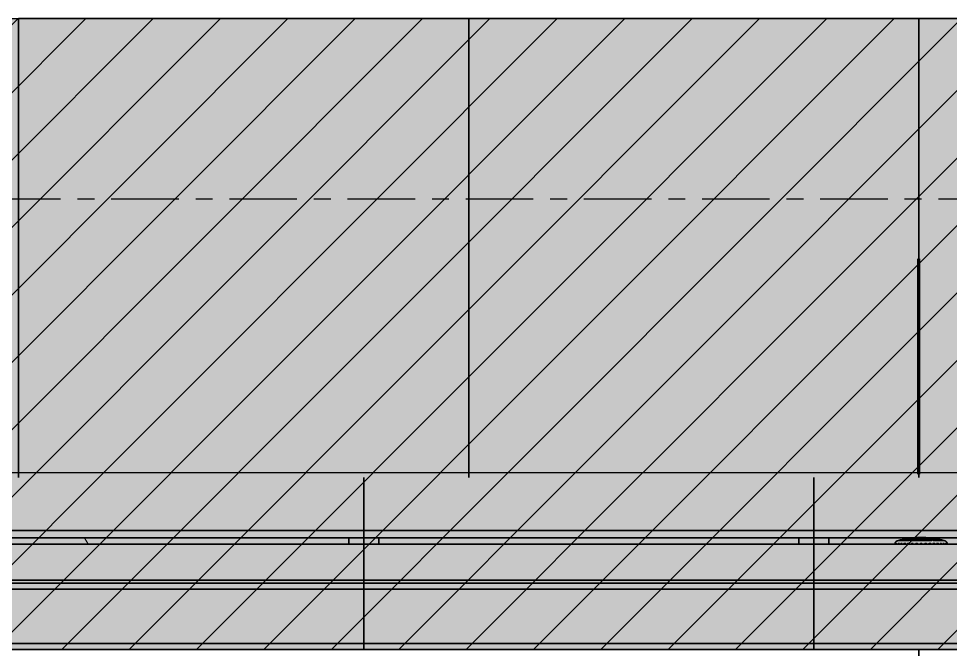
# Model space of a CAD drawing. Header units: millimetres. Extents: x -25371 to 2282244, y -90657 to 147824.
# Drawn here: x 1708889 to 1711994, y 2027 to 4127 of the extents above; entities that cross this region are included whole.
import ezdxf

# ---------------------------------------------------------------- set-up
doc = ezdxf.new("R2010")
doc.units = ezdxf.units.MM
doc.linetypes.add('CENTER', pattern=[50.8, 31.75, -6.35, 6.35, -6.35])
doc.linetypes.add('TA_GL_000.90000', pattern=[2.475, 0.9, -0.225, 0.225, -0.225, 0.9])
for name, color, linetype in [('000 - 0_SYM_DWG_GRIDLINE_MAIN_COLOR_251', 251, 'Continuous'), ('000 - CONCRETE_COL_HATCH_', 251, 'Continuous'), ('000 - GRID', 251, 'CENTER')]:
    doc.layers.add(name, color=color, linetype=linetype)
for name, color, linetype, lineweight in [('A-COLS-E', 1, 'Continuous', 35), ('A-DETL', 1, 'Continuous', 70), ('A-DOOR-E', 2, 'Continuous', 35), ('A-GLAZ-CURT', 2, 'Continuous', 35), ('P-PIPE', 2, 'Continuous', 35), ('S-BEAM', 2, 'Continuous', 35)]:
    doc.layers.add(name, color=color, linetype=linetype, lineweight=lineweight)
doc.styles.add('TA', font='', dxfattribs={"height": 4.5})
doc.styles.get('TA').set_extended_font_data('Cordia New')

# ---------------------------------------------------------------- blocks, each defined once
blk = doc.blocks.new('*U2265')
at = {"layer": '000 - 0_SYM_DWG_GRIDLINE_MAIN_COLOR_251', "color": 0, "linetype": 'ByBlock', "ltscale": 5}
blk.add_line((20, 0), (-529.286, 0), dxfattribs=at)
at = {"style": 'TA', "flags": 1}
blk.add_attdef('LOCATION', (6, -6), '', height=4.5, rotation=270, dxfattribs=at)
blk = doc.blocks.new('C-1-VS01_REV00_20260615-141331_ELEVATION_2_DIMS')
at = {"layer": '000 - GRID', "linetype": 'TA_GL_000.90000', "xscale": 50.00000000000004, "yscale": 50.00000000000004, "zscale": 50.00000000000004, "rotation": 180}
for p in [(-9960, 108700), (-9960, 108100)]:
    blk.add_blockref('*U2265', p, dxfattribs=at)
blk = doc.blocks.new('DPA_Rectangular - 300 x 300mm-4065756-VS01 - ELEVATION 2')
at = {"layer": 'A-COLS-E'}
blk.add_line((-5666.6, 107187.3), (-5666.6, 107400), dxfattribs=at)
at = {"layer": 'A-DETL'}
blk.add_line((-5666.6, 107187.3), (-5666.6, 107900), dxfattribs=at)
blk = doc.blocks.new('System Panel - DPA-AR_Facade_Solid Panel 150mm-5545826-VS01 - ELEVATION 2')
at = {"layer": 'A-GLAZ-CURT'}
for p, q in [((-7166.6, 107183.5), (-7166.6, 108700)), ((-7166.6, 108700), (-5666.6, 108700)), ((-5666.6, 108700), (-7166.6, 108700)), ((-7166.6, 108700), (-7166.6, 107172)), ((-5666.6, 108700), (-5666.6, 107183.5)), ((-5666.6, 107172), (-5666.6, 108700))]:
    blk.add_line(p, q, dxfattribs=at)
blk = doc.blocks.new('System Panel - DPA-AR_Facade_Solid Panel 150mm-5546760-VS01 - ELEVATION 2')
at = {"layer": 'A-GLAZ-CURT'}
for p, q in [((-4166.6, 108700), (-5666.6, 108700)), ((-5666.6, 108700), (-5666.6, 107172)), ((-5666.6, 107183.5), (-5666.6, 108700)), ((-5666.6, 108700), (-4166.6, 108700)), ((-4166.6, 106600), (-4166.6, 108700)), ((-4166.6, 108700), (-4166.6, 106600)), ((-5666.6, 106600), (-4166.6, 106600)), ((-4166.6, 106600), (-5666.6, 106600))]:
    blk.add_line(p, q, dxfattribs=at)
blk = doc.blocks.new('DPA-AR_RS_Roller Shutter - D40_3000X3000 mm-5682773-VS01 - ELEVATION 2')
at = {"layer": 'A-DOOR-E', "lineweight": 9}
h = blk.add_hatch(dxfattribs=at)
h.set_pattern_fill('FP_39', color=256, style=0, pattern_type=2)
h.set_pattern_definition([(0, (-95757.97, 0), (0, 200), [])])
h.paths.add_polyline_path([(-8666.5, 103600), (-8121.5, 103600), (-8121.5, 104100), (-8666.5, 104100), (-8666.5, 104072.3)])
h.paths.add_polyline_path([(-5676.5, 103600), (-5666.6, 103600), (-5666.6, 106600), (-8666.5, 106600), (-8666.5, 104500), (-5769.4, 104499.1), (-5751.6, 104496.6), (-5728, 104487.2), (-5718, 104480.9), (-5699.8, 104463.8), (-5695, 104457.1), (-5688.4, 104446.9), (-5679.1, 104421.7), (-5676.5, 104393.4), (-5676.5, 104072.3)])
h.paths.add_polyline_path([(-5726.5, 103600), (-5726.5, 104100), (-6331.5, 104100), (-6331.5, 103600), (-6045.3, 103600)])
h.paths.add_polyline_path([(-7637, 103600), (-7541.5, 103600), (-7541.5, 104100), (-8071.5, 104100), (-8071.5, 103600)])
h.paths.add_polyline_path([(-7491.5, 103600), (-6961.5, 103600), (-6961.5, 104100), (-7491.5, 104100), (-7491.5, 104072.3)])
h.paths.add_polyline_path([(-6841.1, 103600), (-6381.5, 103600), (-6381.5, 104100), (-6911.5, 104100), (-6911.5, 103600)])
h.paths.add_polyline_path([(-8034.9, 104150), (-7541.5, 104150), (-7541.5, 104450), (-8071.5, 104450), (-8071.5, 104150)])
h.paths.add_polyline_path([(-6381.5, 104150), (-6381.5, 104450), (-6911.5, 104450), (-6911.5, 104150), (-6443.2, 104150)])
h.paths.add_polyline_path([(-6331.5, 104150), (-5726.5, 104150), (-5727.6, 104409.2), (-5729.2, 104415.4), (-5735.5, 104428.4), (-5746.6, 104439.5), (-5752, 104443.7), (-5765, 104448.9), (-5776.5, 104450), (-6331.5, 104450), (-6331.5, 104267.6)])
h.paths.add_polyline_path([(-8631.7, 104150), (-8121.5, 104150), (-8121.5, 104450), (-8666.5, 104450), (-8666.5, 104150)])
h.paths.add_polyline_path([(-7438, 104150), (-6961.5, 104150), (-6961.5, 104450), (-7491.5, 104450), (-7491.5, 104150)])
h.paths.add_polyline_path([(-5728, 104412.6), (-5729.2, 104416.2), (-5728.2, 104412.9)])
at = {"layer": 'A-DOOR-E'}
for p, q in [((-5666.6, 106600), (-5666.6, 103600)), ((-5666.6, 103600), (-8666.5, 103600)), ((-8666.5, 103600), (-5666.6, 103600))]:
    blk.add_line(p, q, dxfattribs=at)
blk = doc.blocks.new('DPA_CP_Entrance Canopy Lower - Depth 4200-V116-VS01 - ELEVATION 2')
at = {"layer": 'A-GLAZ-CURT'}
for p, q in [((-13516.6, 106996), (-13516.6, 107172)), ((-13516.6, 107147), (-13516.6, 106971.1)), ((-12016.6, 107172), (-12016.6, 106996)), ((-12016.6, 106971.1), (-12016.6, 107147)), ((-13516.6, 106896), (-13516.6, 107069.3)), ((-12016.6, 107069.9), (-12016.6, 106896)), ((-13516.6, 106971.1), (-13516.6, 106996)), ((-12016.6, 106996), (-13516.6, 106996)), ((-12016.6, 106996), (-12016.6, 106971.1)), ((-13516.6, 106971.1), (-12016.6, 106971.1)), ((-13466.6, 106971.1), (-13466.6, 106950)), ((-12066.6, 106950), (-12066.6, 106971.1)), ((-13516.6, 106830), (-13516.6, 106950)), ((-13516.6, 106950), (-13516.6, 106800)), ((-13516.6, 106800), (-13516.6, 106950)), ((-13516.6, 106950), (-13516.6, 106945)), ((-12016.6, 106950), (-13516.6, 106950)), ((-12016.6, 106950), (-13516.6, 106950)), ((-12016.6, 106950), (-13516.6, 106950)), ((-12016.6, 106950), (-13516.6, 106950)), ((-13516.6, 106945), (-13516.6, 106795)), ((-13516.6, 106795), (-13516.6, 106945)), ((-13516.6, 106945), (-13516.6, 106835)), ((-12016.6, 106945), (-12016.6, 106950)), ((-12016.6, 106950), (-12016.6, 106800)), ((-12016.6, 106800), (-12016.6, 106950)), ((-12016.6, 106950), (-12016.6, 106830)), ((-12016.6, 106835), (-12016.6, 106945)), ((-12016.6, 106945), (-12016.6, 106795)), ((-12016.6, 106795), (-12016.6, 106945)), ((-13516.6, 106745), (-13516.6, 106896)), ((-12016.6, 106896), (-12016.6, 106745)), ((-13516.6, 106835), (-13516.6, 106815)), ((-12016.6, 106815), (-12016.6, 106835)), ((-13516.6, 106820), (-13516.6, 106830)), ((-12016.6, 106830), (-13516.6, 106830)), ((-13516.6, 106830), (-12016.6, 106830)), ((-13516.6, 106800), (-13516.6, 106820)), ((-12016.6, 106820), (-13516.6, 106820)), ((-13516.6, 106820), (-12016.6, 106820)), ((-13516.6, 106815), (-13516.6, 106625)), ((-12016.6, 106830), (-12016.6, 106820)), ((-12016.6, 106820), (-12016.6, 106800)), ((-12016.6, 106625), (-12016.6, 106815)), ((-13516.6, 106620), (-13516.6, 106800)), ((-12016.6, 106800), (-13516.6, 106800)), ((-12016.6, 106800), (-13516.6, 106800)), ((-12016.6, 106800), (-12016.6, 106620)), ((-13516.6, 106600), (-13516.6, 106620)), ((-12016.6, 106620), (-13516.6, 106620)), ((-12016.6, 106620), (-13516.6, 106620)), ((-12016.6, 106620), (-12016.6, 106600)), ((-12016.6, 106600), (-13516.6, 106600)), ((-12016.6, 106600), (-13516.6, 106600))]:
    blk.add_line(p, q, dxfattribs=at)
blk = doc.blocks.new('DPA_CP_Entrance Canopy Lower - Depth 4200-5686556-VS01 - ELEVATION 2')
at = {"layer": 'A-GLAZ-CURT'}
for p, q in [((-6016.6, 106996), (-6016.6, 107172)), ((-6016.6, 107147), (-6016.6, 106971.1)), ((-5416.6, 107172), (-5416.6, 106996)), ((-5416.6, 106971.1), (-5416.6, 107147)), ((-6016.6, 106896), (-6016.6, 107069.3)), ((-5416.6, 107069.9), (-5416.6, 106896)), ((-6016.6, 106971.1), (-6016.6, 106996)), ((-5416.6, 106996), (-6016.6, 106996)), ((-5416.6, 106996), (-5416.6, 106971.1)), ((-6016.6, 106971.1), (-5688.2, 106971.1)), ((-5966.6, 106971.1), (-5966.6, 106950)), ((-5685.3, 106971.1), (-5684, 106971.1)), ((-5630.3, 106971.1), (-5416.6, 106971.1)), ((-5466.6, 106950), (-5466.6, 106971.1)), ((-6016.6, 106830), (-6016.6, 106950)), ((-6016.6, 106950), (-6016.6, 106800)), ((-6016.6, 106800), (-6016.6, 106950)), ((-6016.6, 106950), (-6016.6, 106945)), ((-5416.6, 106950), (-6016.6, 106950)), ((-5416.6, 106950), (-6016.6, 106950)), ((-5745.2, 106950), (-6016.6, 106950)), ((-5745.2, 106950), (-6016.6, 106950)), ((-6016.6, 106945), (-6016.6, 106795)), ((-6016.6, 106795), (-6016.6, 106945)), ((-6016.6, 106945), (-6016.6, 106835)), ((-5735.5, 106950), (-5736.8, 106950)), ((-5735.5, 106950), (-5736.8, 106950)), ((-5732.2, 106950), (-5734, 106950)), ((-5732.2, 106950), (-5734, 106950)), ((-5722.8, 106950), (-5726.2, 106950)), ((-5722.8, 106950), (-5726.2, 106950)), ((-5711.8, 106950), (-5716.3, 106950)), ((-5711.8, 106950), (-5716.3, 106950)), ((-5699.2, 106950), (-5704.7, 106950)), ((-5699.2, 106950), (-5704.7, 106950)), ((-5685.3, 106950), (-5691.9, 106950)), ((-5685.3, 106950), (-5691.9, 106950)), ((-5670.1, 106950), (-5678.1, 106950)), ((-5670.1, 106950), (-5678.1, 106950)), ((-5654.7, 106950), (-5663.8, 106950)), ((-5654.7, 106950), (-5663.8, 106950)), ((-5640.4, 106950), (-5648.7, 106950)), ((-5640.4, 106950), (-5648.7, 106950)), ((-5626.6, 106950), (-5633.2, 106950)), ((-5626.6, 106950), (-5633.2, 106950)), ((-5613.8, 106950), (-5619.3, 106950)), ((-5613.8, 106950), (-5619.3, 106950)), ((-5602.2, 106950), (-5606.7, 106950)), ((-5602.2, 106950), (-5606.7, 106950)), ((-5592.4, 106950), (-5595.6, 106950)), ((-5592.4, 106950), (-5595.6, 106950)), ((-5584.6, 106950), (-5586.3, 106950)), ((-5584.6, 106950), (-5586.3, 106950)), ((-5581.7, 106950), (-5582.9, 106950)), ((-5581.7, 106950), (-5582.9, 106950)), ((-5416.6, 106950), (-5573.2, 106950)), ((-5416.6, 106950), (-5573.2, 106950)), ((-5416.6, 106945), (-5416.6, 106950)), ((-5416.6, 106950), (-5416.6, 106800)), ((-5416.6, 106800), (-5416.6, 106950)), ((-5416.6, 106950), (-5416.6, 106830)), ((-5416.6, 106835), (-5416.6, 106945)), ((-5416.6, 106945), (-5416.6, 106795)), ((-5416.6, 106795), (-5416.6, 106945)), ((-6016.6, 106745), (-6016.6, 106896)), ((-5416.6, 106896), (-5416.6, 106745)), ((-6016.6, 106835), (-6016.6, 106815)), ((-5416.6, 106815), (-5416.6, 106835)), ((-6016.6, 106820), (-6016.6, 106830)), ((-5416.6, 106830), (-6016.6, 106830)), ((-6016.6, 106830), (-5416.6, 106830)), ((-6016.6, 106800), (-6016.6, 106820)), ((-5416.6, 106820), (-6016.6, 106820)), ((-6016.6, 106820), (-5416.6, 106820)), ((-6016.6, 106815), (-6016.6, 106625)), ((-5416.6, 106830), (-5416.6, 106820)), ((-5416.6, 106820), (-5416.6, 106800)), ((-5416.6, 106625), (-5416.6, 106815)), ((-6016.6, 106620), (-6016.6, 106800)), ((-5416.6, 106800), (-6016.6, 106800)), ((-5416.6, 106800), (-6016.6, 106800)), ((-5416.6, 106800), (-5416.6, 106620)), ((-6016.6, 106600), (-6016.6, 106620)), ((-5416.6, 106620), (-6016.6, 106620)), ((-5416.6, 106620), (-6016.6, 106620)), ((-5416.6, 106620), (-5416.6, 106600)), ((-5666.6, 106600), (-6016.6, 106600)), ((-5416.6, 106600), (-6016.6, 106600)), ((-5416.6, 106600), (-5466.6, 106600))]:
    blk.add_line(p, q, dxfattribs=at)
blk = doc.blocks.new('ø100 RD_ - ø100 RD_-4180713-VS01 - ELEVATION 2')
at = {"layer": 'P-PIPE'}
for p, q in [((-5735.8, 106962.2), (-5700.1, 106962.2)), ((-5727.7, 106961.6), (-5727.7, 106964.3)), ((-5727.7, 106964.3), (-5721.6, 106964.3)), ((-5727.7, 106961.6), (-5727.7, 106964.3)), ((-5696.1, 106964.3), (-5727.7, 106964.3)), ((-5721.6, 106965.7), (-5693.1, 106965.7)), ((-5713.6, 106965.7), (-5713.6, 106967.4)), ((-5713.6, 106967.4), (-5707.7, 106967.4)), ((-5713.6, 106965.7), (-5713.6, 106967.4)), ((-5689, 106967.4), (-5713.6, 106967.4)), ((-5707.5, 106968.5), (-5686, 106968.5)), ((-5699.4, 106968.5), (-5699.4, 106969.7)), ((-5699.4, 106969.7), (-5697.8, 106969.7)), ((-5699.4, 106968.5), (-5699.4, 106969.7)), ((-5682, 106969.7), (-5699.4, 106969.7)), ((-5697.3, 106969.7), (-5694.1, 106969.7)), ((-5696.2, 106961.6), (-5695, 106961.6)), ((-5695, 106961.6), (-5696.2, 106961.6)), ((-5694.9, 106962.2), (-5623.6, 106962.2)), ((-5693.4, 106970.5), (-5678.9, 106970.5)), ((-5690.8, 106961.6), (-5690.8, 106964.3)), ((-5627.7, 106964.3), (-5690.8, 106964.3)), ((-5689, 106965.5), (-5689, 106967.4)), ((-5687.8, 106965.7), (-5630.7, 106965.7)), ((-5685.3, 106969.7), (-5685.3, 106971.3)), ((-5685.3, 106971.3), (-5679.2, 106971.3)), ((-5685.3, 106969.7), (-5685.3, 106971.3)), ((-5674.9, 106971.3), (-5685.3, 106971.3)), ((-5683.8, 106965.7), (-5683.8, 106967.4)), ((-5634.7, 106967.4), (-5683.8, 106967.4)), ((-5682, 106968.3), (-5682, 106969.7)), ((-5680.8, 106968.5), (-5648.2, 106968.5)), ((-5679.2, 106971.8), (-5671.8, 106971.8)), ((-5678.9, 106970.5), (-5678.9, 106969)), ((-5676.7, 106968.5), (-5676.7, 106969.7)), ((-5641.8, 106969.7), (-5676.7, 106969.7)), ((-5673.7, 106970.5), (-5644.8, 106970.5)), ((-5671, 106971.1), (-5671, 106972.3)), ((-5671, 106972.3), (-5667.7, 106972.3)), ((-5671, 106971.1), (-5671, 106972.3)), ((-5667.7, 106972.3), (-5671, 106972.3)), ((-5648.9, 106971.3), (-5669.6, 106971.3)), ((-5666.6, 106971.8), (-5651.9, 106971.8)), ((-5662.5, 106972.3), (-5656, 106972.3)), ((-5656, 106972.3), (-5662.5, 106972.3)), ((-5650.8, 106972.3), (-5647.5, 106972.3)), ((-5647.5, 106972.3), (-5650.8, 106972.3)), ((-5647.5, 106971.1), (-5647.5, 106972.3)), ((-5647.5, 106971.1), (-5647.5, 106972.3)), ((-5647.4, 106968.5), (-5637.7, 106968.5)), ((-5646.7, 106971.8), (-5639.3, 106971.8)), ((-5633.2, 106971.3), (-5643.6, 106971.3)), ((-5641.8, 106968.5), (-5641.8, 106969.7)), ((-5639.6, 106969), (-5639.6, 106970.5)), ((-5639.6, 106970.5), (-5625.1, 106970.5)), ((-5639.3, 106971.3), (-5633.2, 106971.3)), ((-5636.5, 106968.3), (-5636.5, 106969.7)), ((-5619.1, 106969.7), (-5636.5, 106969.7)), ((-5634.7, 106965.7), (-5634.7, 106967.4)), ((-5633.2, 106969.7), (-5633.2, 106971.3)), ((-5633.2, 106969.7), (-5633.2, 106971.3)), ((-5632.5, 106968.5), (-5611, 106968.5)), ((-5629.5, 106965.5), (-5629.5, 106967.4)), ((-5604.9, 106967.4), (-5629.5, 106967.4)), ((-5627.7, 106961.6), (-5627.7, 106964.3)), ((-5625.4, 106965.7), (-5598.6, 106965.7)), ((-5624.4, 106969.7), (-5619.1, 106969.7)), ((-5590.8, 106964.3), (-5622.4, 106964.3)), ((-5619.1, 106968.5), (-5619.1, 106969.7)), ((-5619.1, 106968.5), (-5619.1, 106969.7)), ((-5618.4, 106962.2), (-5582.8, 106962.2)), ((-5610.8, 106967.4), (-5604.9, 106967.4)), ((-5604.9, 106965.7), (-5604.9, 106967.4)), ((-5604.9, 106965.7), (-5604.9, 106967.4)), ((-5597.4, 106965.7), (-5596.9, 106965.7)), ((-5596.9, 106964.3), (-5590.8, 106964.3)), ((-5590.8, 106961.6), (-5590.8, 106964.3)), ((-5590.8, 106961.6), (-5590.8, 106964.3)), ((-5746, 106953.2), (-5746, 106952.9)), ((-5572.5, 106952.9), (-5572.5, 106953.2))]:
    blk.add_line(p, q, dxfattribs=at)
at = {"layer": 'P-PIPE', "flags": 128}
for points in [[(-5746, 106953.2), (-5745.9, 106953.6), (-5745.7, 106954.1), (-5745.6, 106954.5), (-5745.5, 106954.9), (-5745.3, 106955.3), (-5745.1, 106955.7), (-5744.9, 106956.1), (-5744.7, 106956.5), (-5744.5, 106956.9), (-5744.2, 106957.2), (-5743.9, 106957.6), (-5743.7, 106957.9), (-5743.4, 106958.3), (-5743.1, 106958.6), (-5742.8, 106958.9), (-5742.4, 106959.2), (-5742.1, 106959.5), (-5741.8, 106959.8), (-5741.4, 106960), (-5741, 106960.3), (-5740.6, 106960.5), (-5740.3, 106960.7), (-5739.9, 106960.9), (-5739.5, 106961.1), (-5739, 106961.3), (-5738.6, 106961.4), (-5738.2, 106961.5), (-5738.1, 106961.6)], [(-5738.1, 106961.6), (-5727, 106964.5), (-5715.7, 106967), (-5704.3, 106969), (-5692.8, 106970.6), (-5681.3, 106971.7), (-5669.8, 106972.3), (-5658.2, 106972.5), (-5646.7, 106972.3), (-5635.1, 106971.5), (-5623.6, 106970.3), (-5612.2, 106968.7), (-5600.8, 106966.6), (-5589.5, 106964), (-5580.4, 106961.6)], [(-5580.4, 106961.6), (-5579.9, 106961.4), (-5579.5, 106961.3), (-5579.1, 106961.1), (-5578.7, 106960.9), (-5578.3, 106960.7), (-5577.9, 106960.5), (-5577.5, 106960.3), (-5577.2, 106960.1), (-5576.8, 106959.8), (-5576.4, 106959.5), (-5576.1, 106959.3), (-5575.8, 106959), (-5575.5, 106958.6), (-5575.2, 106958.3), (-5574.9, 106958), (-5574.6, 106957.6), (-5574.3, 106957.3), (-5574.1, 106956.9), (-5573.8, 106956.5), (-5573.6, 106956.2), (-5573.4, 106955.8), (-5573.2, 106955.4), (-5573.1, 106954.9), (-5572.9, 106954.5), (-5572.8, 106954.1), (-5572.7, 106953.7), (-5572.6, 106953.3), (-5572.5, 106953.2)]]:
    blk.add_lwpolyline(points, dxfattribs=at)
at = {"layer": 'P-PIPE'}
for start, end in [(103.6927, 105.3441), (103.6927, 105.3441), (100.8286, 102.4616), (100.8286, 102.4616), (97.9892, 99.6092), (97.9892, 99.6092), (95.163, 96.7772), (95.163, 96.7772), (92.3199, 93.9507), (92.3199, 93.9507), (86.0493, 87.6801), (86.0493, 87.6537), (83.2228, 84.837), (83.2228, 84.837), (80.3908, 82.0108), (80.3908, 82.0108), (77.7023, 79.1714), (77.5384, 79.1714), (74.6559, 76.3073), (74.6559, 76.3073)]:
    blk.add_arc((-5659.3, 106683.4), 289.1, start, end, dxfattribs=at)
for centre, start_param, end_param in [((-5661.9, 106683.4), 0.238983, 0.267805), ((-5656.6, 106683.4), 0.238983, 0.267805), ((-5661.9, 106683.4), 0.188995, 0.217496), ((-5656.6, 106683.4), 0.188995, 0.217496), ((-5661.9, 106683.4), 0.139437, 0.167713), ((-5656.6, 106683.4), 0.139437, 0.167713), ((-5661.9, 106683.4), 0.090111, 0.118284), ((-5656.6, 106683.4), 0.090111, 0.118284), ((-5661.9, 106683.4), 0.04049, 0.068952), ((-5661.9, 106683.4), 0.054721, 0.062847), ((-5656.6, 106683.4), 0.04049, 0.068952), ((-5656.6, 106683.4), 0.04049, 0.068952), ((-5661.9, 106683.4), 6.214233, 6.242695), ((-5661.9, 106683.4), 6.214233, 6.242695), ((-5656.6, 106683.4), 6.214233, 6.242695), ((-5661.9, 106683.4), 6.164901, 6.193074), ((-5656.6, 106683.4), 6.220338, 6.228464), ((-5656.6, 106683.4), 6.164901, 6.193074), ((-5661.9, 106683.4), 6.115472, 6.143748), ((-5656.6, 106683.4), 6.115472, 6.143748), ((-5661.9, 106683.4), 6.065689, 6.094191), ((-5656.6, 106683.4), 6.065689, 6.094191), ((-5661.9, 106683.4), 6.01538, 6.044202), ((-5656.6, 106683.4), 6.01538, 6.044202)]:
    blk.add_ellipse(centre, major_axis=(0, 289.1), ratio=0.5, start_param=start_param, end_param=end_param, dxfattribs=at)
for points, knots in [([(-5746.5, 106950.3), (-5746.4, 106950.9), (-5746.2, 106951.9), (-5746.1, 106952.7), (-5746, 106952.9), (-5746, 106952.9)], [0.2857143, 0.2857143, 0.2857143, 0.2857143, 0.5714286, 0.7857143, 1, 1, 1, 1]), ([(-5744.5, 106949.9), (-5744.4, 106950.4), (-5744.4, 106951.3), (-5744.4, 106952.3), (-5744.6, 106952.9), (-5744.8, 106952.9), (-5745.2, 106952.3), (-5745.6, 106951.2), (-5745.9, 106950.2), (-5745.9, 106950)], [0.1111111, 0.1111111, 0.1111111, 0.1111111, 0.2222222, 0.3333333, 0.4444444, 0.5555556, 0.6666667, 0.8333333, 0.8865382, 0.8865382, 0.8865382, 0.8865382]), ([(-5739.8, 106949.9), (-5739.8, 106950.4), (-5739.8, 106951.3), (-5740.1, 106952.3), (-5740.5, 106952.9), (-5741, 106952.9), (-5741.7, 106952.3), (-5742.3, 106951.2), (-5742.6, 106950.2), (-5742.7, 106950)], [0.1111111, 0.1111111, 0.1111111, 0.1111111, 0.2222222, 0.3333333, 0.4444444, 0.5555556, 0.6666667, 0.8333333, 0.8865382, 0.8865382, 0.8865382, 0.8865382]), ([(-5732.7, 106949.9), (-5732.7, 106950.4), (-5732.8, 106951.3), (-5733.3, 106952.3), (-5734, 106952.9), (-5734.8, 106952.9), (-5735.7, 106952.3), (-5736.5, 106951.2), (-5736.9, 106950.2), (-5737, 106950)], [0.1111111, 0.1111111, 0.1111111, 0.1111111, 0.2222222, 0.3333333, 0.4444444, 0.5555556, 0.6666667, 0.8333333, 0.8865382, 0.8865382, 0.8865382, 0.8865382]), ([(-5732.9, 106951.3), (-5732.9, 106951.1), (-5732.8, 106950.7), (-5732.7, 106950.2), (-5732.7, 106950)], [0.7777778, 0.7777778, 0.7777778, 0.7777778, 0.8333333, 0.8865382, 0.8865382, 0.8865382, 0.8865382]), ([(-5723.4, 106949.9), (-5723.4, 106950.4), (-5723.6, 106951.3), (-5724.3, 106952.3), (-5725.2, 106952.9), (-5726.2, 106952.9), (-5727.4, 106952.3), (-5728.3, 106951.2), (-5728.7, 106950.2), (-5728.8, 106950)], [0.1111111, 0.1111111, 0.1111111, 0.1111111, 0.2222222, 0.3333333, 0.4444444, 0.5555556, 0.6666667, 0.8333333, 0.8865382, 0.8865382, 0.8865382, 0.8865382]), ([(-5723.7, 106951.3), (-5723.6, 106951.1), (-5723.5, 106950.7), (-5723.4, 106950.2), (-5723.4, 106950)], [0.7777778, 0.7777778, 0.7777778, 0.7777778, 0.8333333, 0.8865382, 0.8865382, 0.8865382, 0.8865382]), ([(-5712.1, 106949.9), (-5712.2, 106950.4), (-5712.5, 106951.3), (-5713.3, 106952.3), (-5714.4, 106952.9), (-5715.6, 106952.9), (-5717, 106952.3), (-5718, 106951.2), (-5718.5, 106950.2), (-5718.6, 106950)], [0.1111111, 0.1111111, 0.1111111, 0.1111111, 0.2222222, 0.3333333, 0.4444444, 0.5555556, 0.6666667, 0.8333333, 0.8865382, 0.8865382, 0.8865382, 0.8865382]), ([(-5699.2, 106949.9), (-5699.3, 106950.4), (-5699.7, 106951.3), (-5700.6, 106952.3), (-5701.9, 106952.9), (-5703.3, 106952.9), (-5704.9, 106952.3), (-5706, 106951.2), (-5706.5, 106950.2), (-5706.6, 106950)], [0.1111111, 0.1111111, 0.1111111, 0.1111111, 0.2222222, 0.3333333, 0.4444444, 0.5555556, 0.6666667, 0.8333333, 0.8865382, 0.8865382, 0.8865382, 0.8865382]), ([(-5702.5, 106952.4), (-5703, 106952.1), (-5703.7, 106951.4), (-5704.2, 106950.5), (-5704.4, 106950.2)], [0, 0, 0, 0, 0.4, 0.6, 0.6, 0.6, 0.6]), ([(-5704.3, 106950.3), (-5704.1, 106950.9), (-5703.5, 106951.7), (-5702.7, 106952.2), (-5702.5, 106952.4)], [0.4, 0.4, 0.4, 0.4, 0.8, 1, 1, 1, 1]), ([(-5685.1, 106949.9), (-5685.2, 106950.4), (-5685.7, 106951.3), (-5686.7, 106952.3), (-5688.1, 106952.9), (-5689.6, 106952.9), (-5691.3, 106952.3), (-5692.5, 106951.2), (-5693, 106950.2), (-5693.1, 106950)], [0.1111111, 0.1111111, 0.1111111, 0.1111111, 0.2222222, 0.3333333, 0.4444444, 0.5555556, 0.6666667, 0.8333333, 0.8865382, 0.8865382, 0.8865382, 0.8865382]), ([(-5691.5, 106950.3), (-5691.2, 106950.9), (-5690.6, 106951.7), (-5689.8, 106952.2), (-5689.5, 106952.4)], [0.4, 0.4, 0.4, 0.4, 0.8, 1, 1, 1, 1]), ([(-5689.5, 106952.4), (-5690.1, 106952.1), (-5690.9, 106951.4), (-5691.4, 106950.5), (-5691.5, 106950.2)], [0, 0, 0, 0, 0.4, 0.6, 0.6, 0.6, 0.6]), ([(-5687.5, 106952.9), (-5687.2, 106952.9), (-5686.7, 106952.8), (-5686.3, 106952.7), (-5686.2, 106952.7)], [0.5, 0.5, 0.5, 0.5, 0.75, 0.8167882, 0.8167882, 0.8167882, 0.8167882]), ([(-5686.2, 106952.7), (-5686.3, 106952.7), (-5686.7, 106952.8), (-5687.2, 106952.9), (-5687.5, 106952.9)], [0.1833196, 0.1833196, 0.1833196, 0.1833196, 0.25, 0.5, 0.5, 0.5, 0.5]), ([(-5670.2, 106949.9), (-5670.4, 106950.4), (-5670.8, 106951.3), (-5672, 106952.3), (-5673.5, 106952.9), (-5675.1, 106952.9), (-5676.8, 106952.3), (-5678, 106951.2), (-5678.5, 106950.2), (-5678.6, 106950)], [0.1111111, 0.1111111, 0.1111111, 0.1111111, 0.2222222, 0.3333333, 0.4444444, 0.5555556, 0.6666667, 0.8333333, 0.8865382, 0.8865382, 0.8865382, 0.8865382]), ([(-5675.7, 106952.4), (-5676.3, 106952.1), (-5677.1, 106951.4), (-5677.6, 106950.5), (-5677.7, 106950.2)], [0, 0, 0, 0, 0.4, 0.6, 0.6, 0.6, 0.6]), ([(-5677.7, 106950.3), (-5677.4, 106950.9), (-5676.8, 106951.7), (-5676, 106952.2), (-5675.7, 106952.4)], [0.4, 0.4, 0.4, 0.4, 0.8, 1, 1, 1, 1]), ([(-5673.6, 106952.8), (-5673.1, 106952.7), (-5671.9, 106952.3), (-5670.7, 106951.2), (-5670.3, 106950.2), (-5670.3, 106950)], [0.5555556, 0.5555556, 0.5555556, 0.5555556, 0.6666667, 0.8333333, 0.8865382, 0.8865382, 0.8865382, 0.8865382]), ([(-5663.5, 106949.9), (-5663.3, 106950.4), (-5662.8, 106951.3), (-5661.6, 106952.3), (-5660.1, 106952.9), (-5658.5, 106952.9), (-5656.7, 106952.3), (-5655.6, 106951.2), (-5655.1, 106950.2), (-5655, 106950)], [0.1111111, 0.1111111, 0.1111111, 0.1111111, 0.2222222, 0.3333333, 0.4444444, 0.5555556, 0.6666667, 0.8333333, 0.8865382, 0.8865382, 0.8865382, 0.8865382]), ([(-5655, 106949.9), (-5655.2, 106950.4), (-5655.7, 106951.3), (-5656.9, 106952.3), (-5658.4, 106952.9), (-5660, 106952.9), (-5661.8, 106952.3), (-5662.9, 106951.2), (-5663.4, 106950.2), (-5663.5, 106950)], [0.1111111, 0.1111111, 0.1111111, 0.1111111, 0.2222222, 0.3333333, 0.4444444, 0.5555556, 0.6666667, 0.8333333, 0.8865382, 0.8865382, 0.8865382, 0.8865382]), ([(-5639.9, 106949.9), (-5640.1, 106950.4), (-5640.6, 106951.3), (-5641.8, 106952.3), (-5643.3, 106952.9), (-5644.9, 106952.9), (-5646.7, 106952.3), (-5647.8, 106951.2), (-5648.2, 106950.2), (-5648.3, 106950)], [0.1111111, 0.1111111, 0.1111111, 0.1111111, 0.2222222, 0.3333333, 0.4444444, 0.5555556, 0.6666667, 0.8333333, 0.8865382, 0.8865382, 0.8865382, 0.8865382]), ([(-5640.8, 106950.3), (-5641.1, 106950.9), (-5641.7, 106951.7), (-5642.5, 106952.2), (-5642.8, 106952.4)], [0.4, 0.4, 0.4, 0.4, 0.8, 1, 1, 1, 1]), ([(-5642.8, 106952.4), (-5642.2, 106952.1), (-5641.4, 106951.4), (-5640.9, 106950.5), (-5640.8, 106950.2)], [0, 0, 0, 0, 0.4, 0.6, 0.6, 0.6, 0.6]), ([(-5625.4, 106949.9), (-5625.6, 106950.4), (-5626.1, 106951.3), (-5627.3, 106952.3), (-5628.8, 106952.9), (-5630.3, 106952.9), (-5631.9, 106952.3), (-5632.9, 106951.2), (-5633.3, 106950.2), (-5633.4, 106950)], [0.1111111, 0.1111111, 0.1111111, 0.1111111, 0.2222222, 0.3333333, 0.4444444, 0.5555556, 0.6666667, 0.8333333, 0.8865382, 0.8865382, 0.8865382, 0.8865382]), ([(-5631, 106952.9), (-5631.3, 106952.9), (-5631.8, 106952.8), (-5632.2, 106952.7), (-5632.3, 106952.7)], [0.5, 0.5, 0.5, 0.5, 0.75, 0.8167882, 0.8167882, 0.8167882, 0.8167882]), ([(-5632.3, 106952.7), (-5632.2, 106952.7), (-5631.8, 106952.8), (-5631.3, 106952.9), (-5631, 106952.9)], [0.1833196, 0.1833196, 0.1833196, 0.1833196, 0.25, 0.5, 0.5, 0.5, 0.5]), ([(-5627, 106950.3), (-5627.3, 106950.9), (-5627.9, 106951.7), (-5628.7, 106952.2), (-5629, 106952.4)], [0.4, 0.4, 0.4, 0.4, 0.8, 1, 1, 1, 1]), ([(-5629, 106952.4), (-5628.4, 106952.1), (-5627.6, 106951.4), (-5627.1, 106950.5), (-5627, 106950.2)], [0, 0, 0, 0, 0.4, 0.6, 0.6, 0.6, 0.6]), ([(-5611.9, 106949.9), (-5612.1, 106950.4), (-5612.6, 106951.3), (-5613.8, 106952.3), (-5615.1, 106952.9), (-5616.5, 106952.9), (-5618, 106952.3), (-5618.9, 106951.2), (-5619.2, 106950.2), (-5619.3, 106950)], [0.1111111, 0.1111111, 0.1111111, 0.1111111, 0.2222222, 0.3333333, 0.4444444, 0.5555556, 0.6666667, 0.8333333, 0.8865382, 0.8865382, 0.8865382, 0.8865382]), ([(-5614.2, 106950.3), (-5614.4, 106950.9), (-5615, 106951.7), (-5615.8, 106952.2), (-5616, 106952.4)], [0.4, 0.4, 0.4, 0.4, 0.8, 1, 1, 1, 1]), ([(-5616, 106952.4), (-5615.5, 106952.1), (-5614.8, 106951.4), (-5614.3, 106950.5), (-5614.1, 106950.2)], [0, 0, 0, 0, 0.4, 0.6, 0.6, 0.6, 0.6]), ([(-5599.9, 106949.9), (-5600.1, 106950.4), (-5600.6, 106951.3), (-5601.6, 106952.3), (-5602.8, 106952.9), (-5604.1, 106952.9), (-5605.3, 106952.3), (-5606.1, 106951.2), (-5606.3, 106950.2), (-5606.4, 106950)], [0.1111111, 0.1111111, 0.1111111, 0.1111111, 0.2222222, 0.3333333, 0.4444444, 0.5555556, 0.6666667, 0.8333333, 0.8865382, 0.8865382, 0.8865382, 0.8865382]), ([(-5589.6, 106949.9), (-5589.8, 106950.4), (-5590.3, 106951.3), (-5591.2, 106952.3), (-5592.2, 106952.9), (-5593.3, 106952.9), (-5594.3, 106952.3), (-5594.9, 106951.2), (-5595.1, 106950.2), (-5595.1, 106950)], [0.1111111, 0.1111111, 0.1111111, 0.1111111, 0.2222222, 0.3333333, 0.4444444, 0.5555556, 0.6666667, 0.8333333, 0.8865382, 0.8865382, 0.8865382, 0.8865382]), ([(-5590.4, 106951.3), (-5590.2, 106951.1), (-5590, 106950.7), (-5589.8, 106950.2), (-5589.7, 106950)], [0.7777778, 0.7777778, 0.7777778, 0.7777778, 0.8333333, 0.8865382, 0.8865382, 0.8865382, 0.8865382]), ([(-5581.5, 106949.9), (-5581.7, 106950.4), (-5582.1, 106951.3), (-5582.8, 106952.3), (-5583.7, 106952.9), (-5584.5, 106952.9), (-5585.3, 106952.3), (-5585.7, 106951.2), (-5585.8, 106950.2), (-5585.8, 106950)], [0.1111111, 0.1111111, 0.1111111, 0.1111111, 0.2222222, 0.3333333, 0.4444444, 0.5555556, 0.6666667, 0.8333333, 0.8865382, 0.8865382, 0.8865382, 0.8865382]), ([(-5575.7, 106949.9), (-5575.9, 106950.4), (-5576.2, 106951.3), (-5576.8, 106952.3), (-5577.4, 106952.9), (-5578, 106952.9), (-5578.5, 106952.3), (-5578.7, 106951.2), (-5578.7, 106950.2), (-5578.7, 106950)], [0.1111111, 0.1111111, 0.1111111, 0.1111111, 0.2222222, 0.3333333, 0.4444444, 0.5555556, 0.6666667, 0.8333333, 0.8865382, 0.8865382, 0.8865382, 0.8865382]), ([(-5572.5, 106949.9), (-5572.6, 106950.4), (-5572.9, 106951.3), (-5573.3, 106952.3), (-5573.6, 106952.9), (-5573.9, 106952.9), (-5574.1, 106952.3), (-5574.1, 106951.2), (-5574.1, 106950.2), (-5574, 106950)], [0.1111111, 0.1111111, 0.1111111, 0.1111111, 0.2222222, 0.3333333, 0.4444444, 0.5555556, 0.6666667, 0.8333333, 0.8865382, 0.8865382, 0.8865382, 0.8865382]), ([(-5572.4, 106952.4), (-5572.4, 106952.5), (-5572.5, 106952.8), (-5572.5, 106952.9), (-5572.5, 106952.9)], [0.7142857, 0.7142857, 0.7142857, 0.7142857, 0.7857143, 1, 1, 1, 1]), ([(-5572.5, 106952.9), (-5572.5, 106952.9), (-5572.4, 106952.6), (-5572.2, 106951.5), (-5572.1, 106950.7), (-5572, 106950.4)], [0, 0, 0, 0, 0.2857143, 0.5714286, 0.7142857, 0.7142857, 0.7142857, 0.7142857])]:
    blk.add_open_spline(points, degree=3, knots=knots, dxfattribs=at)
for points in [[(-5746.2, 106951.9), (-5746.2, 106951.7), (-5746.3, 106951.2), (-5746.4, 106950.7), (-5746.5, 106950.4)], [(-5746, 106952.9), (-5746, 106952.9), (-5746.1, 106952.7), (-5746.1, 106952.4)], [(-5745.2, 106952.3), (-5745.1, 106952.5), (-5744.9, 106952.9), (-5744.6, 106952.9), (-5744.5, 106952.6), (-5744.4, 106952.3)], [(-5742.1, 106951.8), (-5742, 106952), (-5742, 106952.2), (-5742, 106952.4)], [(-5742, 106952.4), (-5742, 106952.2), (-5742.1, 106952), (-5742.1, 106951.8)], [(-5742, 106952.4), (-5742, 106952.5), (-5741.9, 106952.8), (-5741.9, 106952.9), (-5741.9, 106952.9)], [(-5741.9, 106952.9), (-5741.9, 106952.9), (-5741.9, 106952.8), (-5742, 106952.5), (-5742, 106952.4)], [(-5741.7, 106952.3), (-5741.5, 106952.5), (-5741.1, 106952.9), (-5740.7, 106952.9), (-5740.6, 106952.8)], [(-5741.1, 106952.4), (-5741, 106952.5), (-5740.8, 106952.8), (-5740.7, 106952.9), (-5740.6, 106952.9)], [(-5740.6, 106952.9), (-5740.7, 106952.9), (-5740.8, 106952.8), (-5741, 106952.5), (-5741.1, 106952.4)], [(-5740.6, 106952.9), (-5740.6, 106952.9), (-5740.5, 106952.8), (-5740.4, 106952.5), (-5740.4, 106952.4)], [(-5740.4, 106952.4), (-5740.4, 106952.5), (-5740.5, 106952.8), (-5740.6, 106952.9), (-5740.6, 106952.9)], [(-5740.4, 106952.7), (-5740.3, 106952.6), (-5740.2, 106952.5), (-5740.1, 106952.3)], [(-5736, 106951.1), (-5736, 106950.8), (-5735.9, 106950.5), (-5735.9, 106950.2)], [(-5735.9, 106950.3), (-5735.9, 106950.6), (-5736, 106950.9), (-5736, 106951.1)], [(-5735.7, 106952.3), (-5735.4, 106952.5), (-5735.1, 106952.7), (-5734.8, 106952.8)], [(-5734, 106952.8), (-5733.8, 106952.7), (-5733.6, 106952.6), (-5733.4, 106952.3)], [(-5732.9, 106951.1), (-5732.7, 106951.4), (-5732.5, 106951.8), (-5732.1, 106952.2), (-5732, 106952.4)], [(-5732, 106952.4), (-5732.3, 106952.1), (-5732.6, 106951.6), (-5732.9, 106951.1)], [(-5732, 106952.4), (-5731.8, 106952.5), (-5731.6, 106952.7), (-5731.4, 106952.8)], [(-5731.4, 106952.8), (-5731.6, 106952.7), (-5731.8, 106952.5), (-5732, 106952.4)], [(-5728.9, 106949.9), (-5728.7, 106950.4), (-5728.5, 106950.8), (-5728.2, 106951.2)], [(-5727.3, 106952.3), (-5727, 106952.5), (-5726.6, 106952.7), (-5726.3, 106952.8)], [(-5725.3, 106952.8), (-5724.9, 106952.7), (-5724.6, 106952.6), (-5724.4, 106952.3)], [(-5725.1, 106951.1), (-5724.9, 106951.4), (-5724.6, 106951.8), (-5724.2, 106952.2), (-5724, 106952.4)], [(-5724, 106952.4), (-5724.4, 106952.1), (-5724.8, 106951.6), (-5725.1, 106951.1)], [(-5724, 106952.4), (-5723.8, 106952.5), (-5723.3, 106952.8), (-5722.8, 106952.9), (-5722.6, 106952.9)], [(-5722.6, 106952.9), (-5722.8, 106952.9), (-5723.3, 106952.8), (-5723.8, 106952.5), (-5724, 106952.4)], [(-5716.9, 106952.3), (-5716.5, 106952.5), (-5716.1, 106952.7), (-5715.7, 106952.8)], [(-5715.3, 106951.1), (-5715.1, 106951.4), (-5714.7, 106951.8), (-5714.3, 106952.2), (-5714.1, 106952.4)], [(-5714.1, 106952.4), (-5714.5, 106952.1), (-5715, 106951.6), (-5715.3, 106951.1)], [(-5714.5, 106952.8), (-5714.1, 106952.7), (-5713.7, 106952.6), (-5713.4, 106952.3)], [(-5714.1, 106952.4), (-5713.8, 106952.5), (-5713.2, 106952.8), (-5712.7, 106952.9), (-5712.4, 106952.9)], [(-5712.4, 106952.9), (-5712.7, 106952.9), (-5713.2, 106952.8), (-5713.8, 106952.5), (-5714.1, 106952.4)], [(-5712.4, 106952.9), (-5712.1, 106952.9), (-5711.5, 106952.8), (-5711, 106952.5), (-5710.8, 106952.4)], [(-5710.8, 106952.4), (-5711, 106952.5), (-5711.5, 106952.8), (-5712.1, 106952.9), (-5712.4, 106952.9)], [(-5704.7, 106952.3), (-5704.3, 106952.5), (-5703.8, 106952.7), (-5703.4, 106952.8)], [(-5702.5, 106952.4), (-5702.2, 106952.5), (-5701.5, 106952.8), (-5700.9, 106952.9), (-5700.6, 106952.9)], [(-5700.6, 106952.9), (-5700.9, 106952.9), (-5701.5, 106952.8), (-5702.2, 106952.5), (-5702.5, 106952.4)], [(-5702, 106952.8), (-5701.6, 106952.7), (-5701.1, 106952.6), (-5700.8, 106952.3)], [(-5700.6, 106952.9), (-5700.3, 106952.9), (-5699.6, 106952.8), (-5699.1, 106952.5), (-5698.8, 106952.4)], [(-5698.8, 106952.4), (-5699.1, 106952.5), (-5699.6, 106952.8), (-5700.3, 106952.9), (-5700.6, 106952.9)], [(-5691.1, 106952.3), (-5690.7, 106952.5), (-5690.2, 106952.7), (-5689.7, 106952.8)], [(-5689.5, 106952.4), (-5689.2, 106952.5), (-5688.6, 106952.8), (-5687.9, 106952.9), (-5687.5, 106952.9)], [(-5687.5, 106952.9), (-5687.9, 106952.9), (-5688.6, 106952.8), (-5689.2, 106952.5), (-5689.5, 106952.4)], [(-5688.2, 106952.8), (-5687.8, 106952.7), (-5687.3, 106952.6), (-5686.9, 106952.3)], [(-5684.8, 106951.8), (-5684.6, 106951.6), (-5684.4, 106951.4), (-5684.2, 106951.1)], [(-5684.3, 106951.1), (-5684.4, 106951.4), (-5684.6, 106951.6), (-5684.8, 106951.8)], [(-5677.8, 106951.2), (-5677.5, 106951.6), (-5676.7, 106952.3), (-5675.7, 106952.7), (-5675.1, 106952.8)], [(-5673.6, 106952.9), (-5674, 106952.9), (-5674.7, 106952.8), (-5675.4, 106952.5), (-5675.7, 106952.4)], [(-5675.7, 106952.4), (-5675.4, 106952.5), (-5674.7, 106952.8), (-5674, 106952.9), (-5673.6, 106952.9)], [(-5671.5, 106952.4), (-5671.8, 106952.5), (-5672.5, 106952.8), (-5673.2, 106952.9), (-5673.6, 106952.9)], [(-5673.6, 106952.9), (-5673.2, 106952.9), (-5672.5, 106952.8), (-5671.8, 106952.5), (-5671.5, 106952.4)], [(-5670.1, 106951.1), (-5670.3, 106951.4), (-5670.7, 106951.8), (-5671.3, 106952.2), (-5671.5, 106952.4)], [(-5671.5, 106952.4), (-5671, 106952.1), (-5670.5, 106951.6), (-5670.1, 106951.1)], [(-5661.4, 106952.4), (-5662, 106952.1), (-5662.5, 106951.6), (-5662.9, 106951.1)], [(-5662.8, 106951.1), (-5662.6, 106951.4), (-5662.2, 106951.8), (-5661.7, 106952.2), (-5661.4, 106952.4)], [(-5657.1, 106952.4), (-5657.5, 106952.5), (-5658.1, 106952.8), (-5659.3, 106952.9), (-5660.4, 106952.8), (-5661, 106952.5), (-5661.4, 106952.4)], [(-5661.4, 106952.4), (-5661, 106952.5), (-5660.4, 106952.8), (-5659.3, 106952.9), (-5658.1, 106952.8), (-5657.5, 106952.5), (-5657.1, 106952.4)], [(-5655.7, 106951.1), (-5655.9, 106951.4), (-5656.3, 106951.8), (-5656.8, 106952.2), (-5657.1, 106952.4)], [(-5657.1, 106952.4), (-5656.5, 106952.1), (-5656, 106951.6), (-5655.6, 106951.1)], [(-5647, 106952.4), (-5647.5, 106952.1), (-5648, 106951.6), (-5648.4, 106951.1)], [(-5648.4, 106951.1), (-5648.2, 106951.4), (-5647.8, 106951.8), (-5647.2, 106952.2), (-5647, 106952.4)], [(-5648.3, 106949.9), (-5648.1, 106950.4), (-5647.7, 106951.3), (-5646.5, 106952.3), (-5645.5, 106952.7), (-5645, 106952.8)], [(-5644.9, 106952.9), (-5645.3, 106952.9), (-5646, 106952.8), (-5646.7, 106952.5), (-5647, 106952.4)], [(-5647, 106952.4), (-5646.7, 106952.5), (-5646, 106952.8), (-5645.3, 106952.9), (-5644.9, 106952.9)], [(-5642.8, 106952.4), (-5643.1, 106952.5), (-5643.8, 106952.8), (-5644.5, 106952.9), (-5644.9, 106952.9)], [(-5644.9, 106952.9), (-5644.5, 106952.9), (-5643.8, 106952.8), (-5643.1, 106952.5), (-5642.8, 106952.4)], [(-5643.5, 106952.8), (-5642.9, 106952.7), (-5641.9, 106952.4), (-5641.1, 106951.7), (-5640.8, 106951.3)], [(-5633.7, 106951.8), (-5633.9, 106951.6), (-5634.1, 106951.4), (-5634.3, 106951.1)], [(-5634.3, 106951.1), (-5634.1, 106951.4), (-5633.9, 106951.6), (-5633.7, 106951.8)], [(-5631.7, 106952.3), (-5631.3, 106952.5), (-5630.8, 106952.7), (-5630.4, 106952.8)], [(-5629, 106952.4), (-5629.3, 106952.5), (-5629.9, 106952.8), (-5630.6, 106952.9), (-5631, 106952.9)], [(-5631, 106952.9), (-5630.6, 106952.9), (-5629.9, 106952.8), (-5629.3, 106952.5), (-5629, 106952.4)], [(-5628.4, 106952.7), (-5628.1, 106952.6), (-5627.7, 106952.5), (-5627.4, 106952.3)], [(-5617.9, 106952.9), (-5618.3, 106952.9), (-5618.9, 106952.8), (-5619.4, 106952.5), (-5619.7, 106952.4)], [(-5619.7, 106952.4), (-5619.4, 106952.5), (-5618.9, 106952.8), (-5618.3, 106952.9), (-5617.9, 106952.9)], [(-5616, 106952.4), (-5616.3, 106952.5), (-5617, 106952.8), (-5617.6, 106952.9), (-5617.9, 106952.9)], [(-5617.9, 106952.9), (-5617.6, 106952.9), (-5617, 106952.8), (-5616.3, 106952.5), (-5616, 106952.4)], [(-5617.8, 106952.3), (-5617.5, 106952.4), (-5617.3, 106952.6), (-5617, 106952.7)], [(-5614.8, 106952.7), (-5614.5, 106952.6), (-5614.2, 106952.5), (-5613.9, 106952.3)], [(-5606.1, 106952.9), (-5606.4, 106952.9), (-5607, 106952.8), (-5607.5, 106952.5), (-5607.7, 106952.4)], [(-5607.7, 106952.4), (-5607.5, 106952.5), (-5607, 106952.8), (-5606.4, 106952.9), (-5606.1, 106952.9)], [(-5604.4, 106952.4), (-5604.7, 106952.5), (-5605.3, 106952.8), (-5605.9, 106952.9), (-5606.1, 106952.9)], [(-5606.1, 106952.9), (-5605.9, 106952.9), (-5605.3, 106952.8), (-5604.7, 106952.5), (-5604.4, 106952.4)], [(-5605.2, 106952.3), (-5604.9, 106952.5), (-5604.5, 106952.7), (-5604.1, 106952.8)], [(-5603.2, 106951.1), (-5603.4, 106951.4), (-5603.8, 106951.8), (-5604.2, 106952.2), (-5604.4, 106952.4)], [(-5604.4, 106952.4), (-5604, 106952.1), (-5603.5, 106951.6), (-5603.2, 106951.1)], [(-5602.9, 106952.8), (-5602.5, 106952.7), (-5602.1, 106952.6), (-5601.7, 106952.3)], [(-5594.5, 106952.4), (-5594.7, 106952.5), (-5595.2, 106952.8), (-5595.7, 106952.9), (-5595.9, 106952.9)], [(-5595.9, 106952.9), (-5595.7, 106952.9), (-5595.2, 106952.8), (-5594.7, 106952.5), (-5594.5, 106952.4)], [(-5595.1, 106949.9), (-5595.1, 106950.4), (-5595, 106950.8), (-5594.8, 106951.2)], [(-5593.4, 106951.1), (-5593.6, 106951.4), (-5593.9, 106951.8), (-5594.3, 106952.2), (-5594.5, 106952.4)], [(-5594.5, 106952.4), (-5594.1, 106952.1), (-5593.7, 106951.6), (-5593.4, 106951.1)], [(-5594.2, 106952.3), (-5593.9, 106952.5), (-5593.6, 106952.7), (-5593.3, 106952.8)], [(-5592.3, 106952.8), (-5591.9, 106952.7), (-5591.6, 106952.6), (-5591.3, 106952.3)], [(-5589.2, 106951.1), (-5589.3, 106950.8), (-5589.3, 106950.5), (-5589.3, 106950.2)], [(-5589.3, 106950.3), (-5589.3, 106950.6), (-5589.3, 106950.9), (-5589.2, 106951.1)], [(-5586.5, 106952.4), (-5586.7, 106952.5), (-5586.9, 106952.7), (-5587.1, 106952.8)], [(-5587.1, 106952.8), (-5586.9, 106952.7), (-5586.7, 106952.5), (-5586.5, 106952.4)], [(-5585.6, 106951.1), (-5585.8, 106951.4), (-5586, 106951.8), (-5586.4, 106952.2), (-5586.5, 106952.4)], [(-5586.5, 106952.4), (-5586.2, 106952.1), (-5585.9, 106951.6), (-5585.6, 106951.1)], [(-5585.8, 106949.9), (-5585.8, 106950.4), (-5585.7, 106950.8), (-5585.6, 106951.2)], [(-5585.2, 106952.3), (-5585, 106952.5), (-5584.8, 106952.7), (-5584.5, 106952.8)], [(-5583.7, 106952.8), (-5583.4, 106952.7), (-5583.2, 106952.6), (-5582.9, 106952.3)], [(-5582.6, 106950.3), (-5582.6, 106950.6), (-5582.5, 106950.9), (-5582.5, 106951.1)], [(-5578.4, 106952.3), (-5578.3, 106952.5), (-5578, 106952.9), (-5577.5, 106952.9), (-5577.1, 106952.6), (-5576.9, 106952.3)], [(-5577.9, 106952.9), (-5577.9, 106952.9), (-5578, 106952.8), (-5578.1, 106952.5), (-5578.1, 106952.4)], [(-5578.1, 106952.4), (-5578.1, 106952.5), (-5578, 106952.8), (-5577.9, 106952.9), (-5577.9, 106952.9)], [(-5577.4, 106952.4), (-5577.5, 106952.5), (-5577.7, 106952.8), (-5577.8, 106952.9), (-5577.9, 106952.9)], [(-5577.9, 106952.9), (-5577.8, 106952.9), (-5577.7, 106952.8), (-5577.5, 106952.5), (-5577.4, 106952.4)], [(-5576.5, 106952.4), (-5576.5, 106952.5), (-5576.6, 106952.8), (-5576.6, 106952.9), (-5576.6, 106952.9)], [(-5576.6, 106952.9), (-5576.6, 106952.9), (-5576.6, 106952.8), (-5576.5, 106952.5), (-5576.5, 106952.4)], [(-5576.4, 106951.8), (-5576.5, 106952), (-5576.5, 106952.2), (-5576.5, 106952.4)], [(-5576.5, 106952.4), (-5576.5, 106952.2), (-5576.5, 106952), (-5576.4, 106951.8)], [(-5574.1, 106952.3), (-5574.1, 106952.5), (-5573.9, 106952.9), (-5573.7, 106952.9), (-5573.4, 106952.6), (-5573.3, 106952.3)], [(-5572, 106950.3), (-5572.1, 106950.9), (-5572.2, 106951.5), (-5572.3, 106951.9)]]:
    blk.add_open_spline(points, degree=3, dxfattribs=at)
blk = doc.blocks.new('C-1-VS01_REV00_20260615-150421_ELEVATION_2_EX')
blk.add_wipeout([(-6200, 106600), (3400, 106600), (3400, 107187.3), (-6200, 107187.3)])
at = {"layer": '000 - CONCRETE_COL_HATCH_'}
h = blk.add_hatch(dxfattribs=at)
h.set_pattern_fill('ANSI31', color=256)
h.set_pattern_definition([(45, (80572133.62, -5124064.46), (-112.2532015, 112.2532015), [])])
h.paths.add_polyline_path([(11999.5, 106600), (-6200, 106600), (-6200, 108700), (11999.5, 108700)])
h = blk.add_hatch(dxfattribs=at)
h.set_pattern_fill('AR-CONC', color=256, scale=0.05)
h.set_pattern_definition([(50, (80572133.62, -5124064.46), (455.4616725, -39.8477138), [47.625, -523.875]), (355, (80572133.6, -5124064.46), (-88.1085536, 477.642113), [38.1, -419.1014604]), (100.4514447, (80572171.58, -5124067.8), (367.3531177, 437.7943798), [40.475022, -445.2256115]), (46.1842, (80572133.6, -5123937.46), (677.6976022, -105.10582), [71.4375, -785.8125]), (96.6355576, (80572190.1, -5123946.2), (593.510335, 618.5653115), [60.712558, -667.8390204]), (351.1841512, (80572133.6, -5123937.46), (593.510335, 618.5653115), [57.1499177, -628.64933]), (21, (80572197.12, -5123969.2), (379.0359782, -255.6629955), [47.625, -523.875]), (326, (80572197.1, -5123969.2), (154.505071, 460.4699153), [38.1, -419.1]), (71.451445, (80572228.7, -5123990.5), (533.5410482, 204.8069222), [40.475022, -445.224844]), (37.5, (80572133.62, -5124064.46), (7.72150813, 211.38759718), [0, -414.02, 0, -425.45, 0, -420.6875]), (7.5, (80572133.62, -5124064.46), (167.0491563, 250.45143705), [0, -242.57, 0, -404.495, 0, -160.3375]), (327.5, (80571992.02, -5124064.46), (338.9764879, -14.32185998), [0, -158.75, 0, -495.3, 0, -657.225]), (317.5, (80571928.52, -5124064.46), (370.3229535, 63.5662276), [0, -206.375, 0, -328.93, 0, -466.725])])
h.paths.add_polyline_path([(11999.5, 106600), (-6200, 106600), (-6200, 108700), (11999.5, 108700)])
at = {"layer": 'S-BEAM', "lineweight": 9}
h = blk.add_hatch(dxfattribs=at)
h.set_pattern_fill('FP_33', color=256, style=0, pattern_type=2)
h.set_pattern_definition([(0, (-86941.39, 0), (812.8, 203.2), [33.528, -576.072, 33.528, -576.072, -3251.2]), (0, (-86941.39, 0), (812.8, 203.2), [-1219.2, 33.528, -1185.672, 33.528, -576.072, -1422.4]), (0, (-86941.39, 0), (812.8, 203.2), [-3048, 33.528, -372.872, 33.528, -982.472]), (120, (-86636.59, 101.6), (-582.37636, 602.30545), [33.528, -576.072, 33.528, -3827.272]), (120, (-86636.59, 101.6), (-582.37636, 602.30545), [-643.128, -576.072, 33.528, -1185.672, -2032]), (120, (-86636.59, 101.6), (-582.37636, 602.30545), [-2438.4, 33.528, -576.072, 33.528, -1388.872]), (120, (-86636.59, 101.6), (-582.37636, 602.30545), [-3081.528, -372.872, 33.528, -982.472]), (240, (-86534.99, 508), (-230.42364, -805.50545), [33.528, -576.072, 33.528, -576.072, -3251.2]), (240, (-86534.99, 508), (-230.42364, -805.50545), [-1219.2, 33.528, -1185.672, 33.528, -576.072, -1422.4]), (240, (-86534.99, 508), (-230.42364, -805.50545), [-3048, 33.528, -372.872, 33.528, -982.472])])
h.paths.add_polyline_path([(3449.5, 106600), (3450, 106600), (3450, 107100), (3400, 107100), (3400, 106600), (3416.2, 106600)])
h.paths.add_polyline_path([(-1650, 106950), (-250, 106950), (-250, 106971.1), (-1650, 106971.1)])
h.paths.add_polyline_path([(-150, 106950), (1250, 106950), (1250, 106971.1), (-150, 106971.1)])
h.paths.add_polyline_path([(1350, 106950), (2750, 106950), (2750, 106971.1), (1350, 106971.1)])
h.paths.add_polyline_path([(2850, 106950), (3071.3, 106950), (3071.4, 106952.3), (3074.1, 106952.6), (3073.8, 106953.2), (3070.6, 106953.2), (3078.5, 106961.6), (3082.3, 106962.6), (3104.5, 106967.4), (3109.1, 106968.5), (3117.9, 106971.1), (2850, 106971.1)])
h.paths.add_polyline_path([(3081, 106950), (3082.1, 106951.8), (3082.8, 106951.5), (3083.2, 106950.6), (3083.7, 106950), (3084, 106951), (3083.7, 106952.2), (3085.5, 106952.8), (3085.5, 106952.9), (3080.6, 106952.1), (3081, 106950)])
h.paths.add_polyline_path([(3091.5, 106950), (3093.1, 106950.9), (3093.9, 106951.8), (3093.1, 106952.9), (3087.2, 106952.3), (3088.2, 106950), (3090.5, 106951.7), (3091.5, 106951.1), (3091.2, 106950)])
h.paths.add_polyline_path([(3101.3, 106950), (3104.5, 106950.5), (3104.5, 106951.9), (3106, 106952.3), (3106.2, 106952.9), (3098.9, 106952), (3099.8, 106952.3), (3101.3, 106951.1), (3100.3, 106950)])
h.paths.add_polyline_path([(3111.8, 106950), (3117.4, 106950.1), (3117.4, 106951.7), (3118.2, 106952.3), (3117.4, 106952.9), (3111.8, 106952.4), (3111.8, 106950)])
h.paths.add_polyline_path([(-1750, 106950), (-1750, 106971.1), (-3150, 106971.1), (-3150, 106950), (-2003.6, 106950)])
h.paths.add_polyline_path([(3221.5, 106950), (3223.2, 106951.1), (3225.7, 106951.3), (3227.4, 106950), (3226.4, 106952.9), (3222.4, 106952.3), (3221.5, 106950)])
h.paths.add_polyline_path([(3110.9, 106950), (3111.4, 106950), (3109.9, 106952.4)])
h.paths.add_polyline_path([(3268.6, 106950), (3350, 106950), (3350, 106971.1), (3191.4, 106970.5), (3192.6, 106969.7), (3204.5, 106968.6), (3223.6, 106964.4), (3239.1, 106960.3), (3242.5, 106953.2), (3240.9, 106952.1), (3241, 106951.8), (3244.2, 106952.4), (3244.2, 106950)])
h.paths.add_polyline_path([(3124.7, 106950), (3130.5, 106951.1), (3129.1, 106952.9), (3124.5, 106952.1), (3124.6, 106950)])
h.paths.add_polyline_path([(3138.5, 106950), (3146.6, 106950.6), (3146.4, 106952.9), (3138.2, 106952.4), (3138.4, 106950)])
h.paths.add_polyline_path([(3132.4, 106950), (3132.4, 106952.2), (3132.3, 106951.1), (3132.4, 106950)])
h.paths.add_polyline_path([(3153.1, 106950), (3161.6, 106950), (3160.7, 106952.9), (3153.8, 106952.4)])
h.paths.add_polyline_path([(3167.9, 106950), (3176.3, 106950.7), (3177, 106952.9), (3167.5, 106952.4)])
h.paths.add_polyline_path([(-6150, 106950), (-4750, 106950), (-4750, 106971.1), (-6150, 106971.1)])
h.paths.add_polyline_path([(-3250, 106950), (-3250, 106971.1), (-4650, 106971.1), (-4650, 106950), (-3595.2, 106950)])
h.paths.add_polyline_path([(3234.2, 106950), (3234.2, 106951.1), (3234.1, 106952.2), (3233.6, 106952.9), (3231.4, 106952.3), (3231.4, 106950), (3231, 106951.1), (3233.7, 106951.6), (3234.1, 106950)])
h.paths.add_polyline_path([(3190, 106950), (3190, 106950), (3190.2, 106952.8), (3184.9, 106952.3), (3184.1, 106950), (3184.9, 106950)])
h.paths.add_polyline_path([(3202.8, 106950), (3202.8, 106950), (3203, 106952.4), (3198.8, 106952.3), (3197.3, 106950), (3198.8, 106950)])
h.paths.add_polyline_path([(3203.2, 106950), (3203.7, 106950), (3204.8, 106952.4)])
h.paths.add_polyline_path([(3213.4, 106950), (3213.4, 106951.1), (3215, 106952.3), (3215.5, 106952.9), (3208.7, 106952.3), (3209, 106951.5), (3211.4, 106952.3), (3210.2, 106950), (3211.4, 106950)])
h.paths.add_polyline_path([(3217.3, 106950), (3217.4, 106950), (3217.1, 106950.3)])
h.paths.add_polyline_path([(3182.3, 106950), (3182.3, 106951.1), (3182.3, 106952.3), (3181.7, 106951.3)])
h.paths.add_polyline_path([(3097.3, 106950), (3097.6, 106951.1), (3096.9, 106952.4)])
h.paths.add_polyline_path([(3219.3, 106951.3), (3218.9, 106952.3), (3218.9, 106951.9)])
h.paths.add_polyline_path([(3239.6, 106951.4), (3240.5, 106952.4), (3239.7, 106953.2), (3237.1, 106952.2), (3238.4, 106951.8), (3239.7, 106951.5)])
h.paths.add_polyline_path([(3075.1, 106951.5), (3075.9, 106951.9), (3077.4, 106952.4), (3076.7, 106952.8), (3074.4, 106951.7), (3075, 106951.5)])
at = {"color": 8}
blk.add_lwpolyline([(-6200, 106600), (3400, 106600), (3400, 107187.3), (-6200, 107187.3)], close=True, dxfattribs=at)
at = {"layer": 'A-DETL'}
blk.add_line((3150, 107183.5), (3150, 107800), dxfattribs=at)
at = {"layer": 'A-COLS-E'}
blk.add_blockref('DPA_Rectangular - 300 x 300mm-4065756-VS01 - ELEVATION 2', (8816.6, 0), dxfattribs=at)
at = {"layer": 'A-DOOR-E'}
blk.add_blockref('DPA-AR_RS_Roller Shutter - D40_3000X3000 mm-5682773-VS01 - ELEVATION 2', (8816.6, 0), dxfattribs=at)
at = {"layer": 'A-GLAZ-CURT'}
for name, p in [('System Panel - DPA-AR_Facade_Solid Panel 150mm-5545826-VS01 - ELEVATION 2', (7316.6, 0)), ('System Panel - DPA-AR_Facade_Solid Panel 150mm-5545826-VS01 - ELEVATION 2', (8816.6, 0)), ('System Panel - DPA-AR_Facade_Solid Panel 150mm-5546760-VS01 - ELEVATION 2', (8816.6, 0)), ('DPA_CP_Entrance Canopy Lower - Depth 4200-V116-VS01 - ELEVATION 2', (13316.6, 0)), ('DPA_CP_Entrance Canopy Lower - Depth 4200-V116-VS01 - ELEVATION 2', (14816.6, 0)), ('DPA_CP_Entrance Canopy Lower - Depth 4200-5686556-VS01 - ELEVATION 2', (8816.6, 0))]:
    blk.add_blockref(name, p, dxfattribs=at)
at = {"layer": 'P-PIPE'}
blk.add_blockref('ø100 RD_ - ø100 RD_-4180713-VS01 - ELEVATION 2', (8816.6, 0), dxfattribs=at)

msp = doc.modelspace()

# ---------------------------------------------------------------- block references
msp.add_blockref('C-1-VS01_REV00_20260615-150421_ELEVATION_2_EX', (1708738.911, -104572.744))

# ---------------------------------------------------------------- next in the draw order: block references
msp.add_blockref('C-1-VS01_REV00_20260615-141331_ELEVATION_2_DIMS', (1708738.911, -104572.744))

doc.saveas('drawing.dxf')
